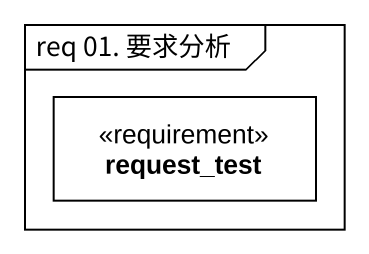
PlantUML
@startuml
mainframe req 01. 要求分析
hide circle
hide empty members
class request_test <<requirement>>
@enduml
